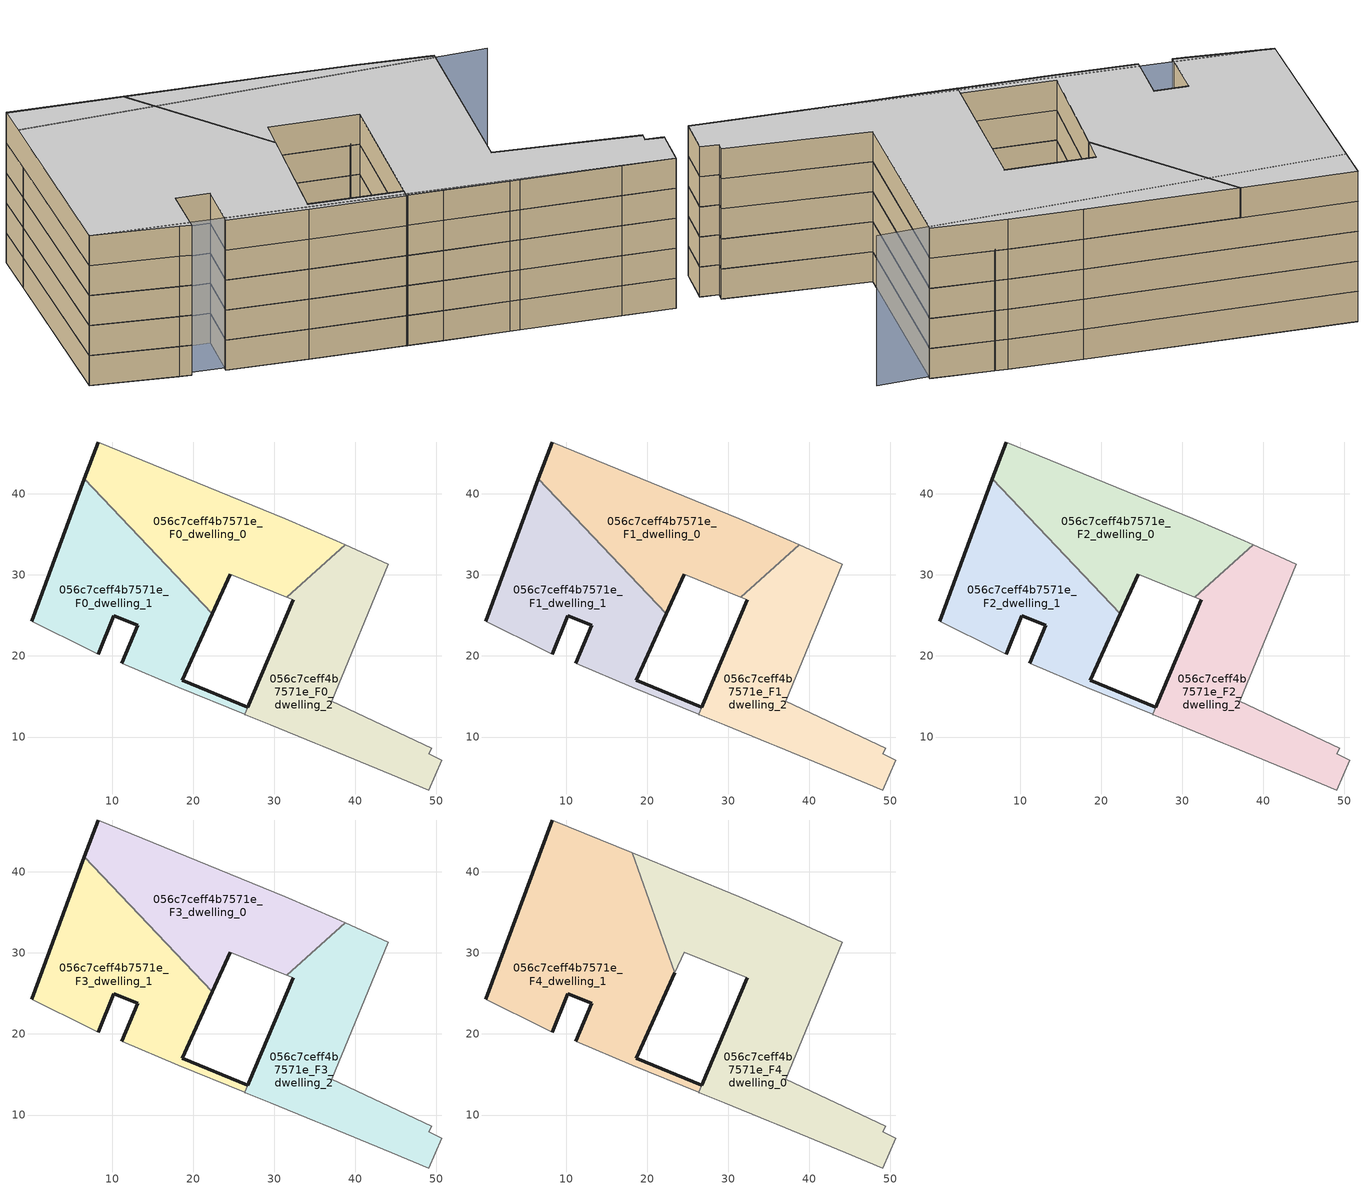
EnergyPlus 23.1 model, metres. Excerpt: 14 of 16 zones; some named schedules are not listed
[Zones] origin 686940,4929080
056c7ceff4b7571e_F0_dwelling_0
 floor ground (EU_floor_Construction): 31.53,27.25 38.76,33.74 37.65,34.25 31.34,36.94 8.24,46.42 6.55,41.87 22.34,25.22 24.55,30.08 z0
 wall outside (EU_wall_Construction): 24.55,30.08 22.34,25.22 / 6.55,41.87 8.24,46.42 z0:3
 wall adiabatic (EU_wall_Construction): 8.24,46.42 31.34,36.94 37.65,34.25 38.76,33.74 31.53,27.25 24.55,30.08 z0:3
 wall to 056c7ceff4b7571e_F0_dwelling_1 (EU_wall_Construction): 22.34,25.22 6.55,41.87 z0:3
056c7ceff4b7571e_F0_dwelling_1
 floor ground (EU_floor_Construction): 26.35,12.78 26.71,13.65 18.61,17.01 22.34,25.22 6.55,41.87 0.04,24.32 7.27,20.73 8.27,20.23 10.17,24.99 13.15,23.78 11.16,19.1 18.13,16.15 z0
 wall outside (EU_wall_Construction): 11.16,19.1 13.15,23.78 10.17,24.99 8.27,20.23 / 0.04,24.32 6.55,41.87 / 22.34,25.22 18.61,17.01 26.71,13.65 z0:3
 wall adiabatic (EU_wall_Construction): 8.27,20.23 7.27,20.73 0.04,24.32 / 26.35,12.78 18.13,16.15 11.16,19.1 z0:3
 wall to 056c7ceff4b7571e_F0_dwelling_2 (EU_wall_Construction): 26.71,13.65 26.35,12.78 z0:3
056c7ceff4b7571e_F0_dwelling_2
 floor ground (EU_floor_Construction): 49.07,3.46 50.68,7.16 49.09,7.92 49.42,8.62 37.08,14.41 44.09,31.3 38.76,33.74 31.53,27.25 32.31,26.94 26.85,13.95 26.71,13.65 26.36,12.78 26.44,12.75 29.5,11.49 35.06,9.22 35.96,8.85 44.5,5.36 z0
 wall outside (EU_wall_Construction): 26.72,13.65 26.85,13.95 32.31,26.94 z0:3; 26.72,13.65,3 26.71,13.65,0 26.72,13.65,0
 wall adiabatic (EU_wall_Construction): 32.31,26.94 31.53,27.25 38.76,33.74 44.09,31.3 37.08,14.41 49.42,8.62 49.09,7.92 50.68,7.16 49.07,3.46 44.5,5.36 35.96,8.85 35.06,9.22 29.5,11.49 26.44,12.75 26.36,12.78 z0:3; 26.35,12.78,3 26.36,12.78,0 26.35,12.78,0
056c7ceff4b7571e_F1_dwelling_0
 floor to 056c7ceff4b7571e_F0_dwelling_0 (EU_floor_Construction): 31.53,27.25 38.76,33.74 37.65,34.25 31.34,36.94 8.24,46.42 6.55,41.87 22.34,25.22 24.55,30.08 z3
 wall outside (EU_wall_Construction): 24.55,30.08 22.34,25.22 / 6.55,41.87 8.24,46.42 z3:6
 wall adiabatic (EU_wall_Construction): 8.24,46.42 31.34,36.94 37.65,34.25 38.76,33.74 31.53,27.25 24.55,30.08 z3:6
 wall to 056c7ceff4b7571e_F1_dwelling_1 (EU_wall_Construction): 22.34,25.22 6.55,41.87 z3:6
056c7ceff4b7571e_F1_dwelling_1
 floor to 056c7ceff4b7571e_F0_dwelling_1 (EU_floor_Construction): 26.35,12.78 26.71,13.65 18.61,17.01 22.34,25.22 6.55,41.87 0.04,24.32 7.27,20.73 8.27,20.23 10.17,24.99 13.15,23.78 11.16,19.1 18.13,16.15 z3
 wall outside (EU_wall_Construction): 11.16,19.1 13.15,23.78 10.17,24.99 8.27,20.23 / 0.04,24.32 6.55,41.87 / 22.34,25.22 18.61,17.01 26.71,13.65 z3:6
 wall adiabatic (EU_wall_Construction): 8.27,20.23 7.27,20.73 0.04,24.32 / 26.35,12.78 18.13,16.15 11.16,19.1 z3:6
 wall to 056c7ceff4b7571e_F1_dwelling_2 (EU_wall_Construction): 26.71,13.65 26.35,12.78 z3:6
056c7ceff4b7571e_F1_dwelling_2
 floor to 056c7ceff4b7571e_F0_dwelling_2 (EU_floor_Construction): 49.07,3.46 50.68,7.16 49.09,7.92 49.42,8.62 37.08,14.41 44.09,31.3 38.76,33.74 31.53,27.25 32.31,26.94 26.85,13.95 26.71,13.65 26.36,12.78 26.44,12.75 29.5,11.49 35.06,9.22 35.96,8.85 44.5,5.36 z3
 wall outside (EU_wall_Construction): 26.72,13.65 26.85,13.95 32.31,26.94 z3:6; 26.72,13.65,6 26.71,13.65,3 26.72,13.65,3
 wall adiabatic (EU_wall_Construction): 32.31,26.94 31.53,27.25 38.76,33.74 44.09,31.3 37.08,14.41 49.42,8.62 49.09,7.92 50.68,7.16 49.07,3.46 44.5,5.36 35.96,8.85 35.06,9.22 29.5,11.49 26.44,12.75 26.36,12.78 z3:6; 26.35,12.78,6 26.36,12.78,3 26.35,12.78,3
056c7ceff4b7571e_F2_dwelling_0
 floor to 056c7ceff4b7571e_F1_dwelling_0 (EU_floor_Construction): 31.53,27.25 38.76,33.74 37.65,34.25 31.34,36.94 8.24,46.42 6.55,41.87 22.34,25.22 24.55,30.08 z6
 wall outside (EU_wall_Construction): 24.55,30.08 22.34,25.22 / 6.55,41.87 8.24,46.42 z6:9
 wall adiabatic (EU_wall_Construction): 8.24,46.42 31.34,36.94 37.65,34.25 38.76,33.74 31.53,27.25 24.55,30.08 z6:9
 wall to 056c7ceff4b7571e_F2_dwelling_1 (EU_wall_Construction): 22.34,25.22 6.55,41.87 z6:9
056c7ceff4b7571e_F2_dwelling_1
 floor to 056c7ceff4b7571e_F1_dwelling_1 (EU_floor_Construction): 26.35,12.78 26.71,13.65 18.61,17.01 22.34,25.22 6.55,41.87 0.04,24.32 7.27,20.73 8.27,20.23 10.17,24.99 13.15,23.78 11.16,19.1 18.13,16.15 z6
 wall outside (EU_wall_Construction): 11.16,19.1 13.15,23.78 10.17,24.99 8.27,20.23 / 0.04,24.32 6.55,41.87 / 22.34,25.22 18.61,17.01 26.71,13.65 z6:9
 wall adiabatic (EU_wall_Construction): 8.27,20.23 7.27,20.73 0.04,24.32 / 26.35,12.78 18.13,16.15 11.16,19.1 z6:9
 wall to 056c7ceff4b7571e_F2_dwelling_2 (EU_wall_Construction): 26.71,13.65 26.35,12.78 z6:9
056c7ceff4b7571e_F2_dwelling_2
 floor to 056c7ceff4b7571e_F1_dwelling_2 (EU_floor_Construction): 49.07,3.46 50.68,7.16 49.09,7.92 49.42,8.62 37.08,14.41 44.09,31.3 38.76,33.74 31.53,27.25 32.31,26.94 26.85,13.95 26.71,13.65 26.36,12.78 26.44,12.75 29.5,11.49 35.06,9.22 35.96,8.85 44.5,5.36 z6
 wall outside (EU_wall_Construction): 26.72,13.65 26.85,13.95 32.31,26.94 z6:9; 26.72,13.65,9 26.71,13.65,6 26.72,13.65,6
 wall adiabatic (EU_wall_Construction): 32.31,26.94 31.53,27.25 38.76,33.74 44.09,31.3 37.08,14.41 49.42,8.62 49.09,7.92 50.68,7.16 49.07,3.46 44.5,5.36 35.96,8.85 35.06,9.22 29.5,11.49 26.44,12.75 26.36,12.78 z6:9; 26.35,12.78,9 26.36,12.78,6 26.35,12.78,6
056c7ceff4b7571e_F3_dwelling_0
 floor to 056c7ceff4b7571e_F2_dwelling_0 (EU_floor_Construction): 31.53,27.25 38.76,33.74 37.65,34.25 31.34,36.94 8.24,46.42 6.55,41.87 22.34,25.22 24.55,30.08 z9
 wall outside (EU_wall_Construction): 24.55,30.08 22.34,25.22 / 6.55,41.87 8.24,46.42 z9:12
 wall adiabatic (EU_wall_Construction): 8.24,46.42 31.34,36.94 37.65,34.25 38.76,33.74 31.53,27.25 24.55,30.08 z9:12
 wall to 056c7ceff4b7571e_F3_dwelling_1 (EU_wall_Construction): 22.34,25.22 6.55,41.87 z9:12
 roof outside (EU_roof_Construction): 18.12,42.36 23.4,27.54 22.34,25.22 6.55,41.87 8.24,46.42 z12
056c7ceff4b7571e_F3_dwelling_1
 floor to 056c7ceff4b7571e_F2_dwelling_1 (EU_floor_Construction): 26.35,12.78 26.71,13.65 18.61,17.01 22.34,25.22 6.55,41.87 0.04,24.32 7.27,20.73 8.27,20.23 10.17,24.99 13.15,23.78 11.16,19.1 18.13,16.15 z9
 wall outside (EU_wall_Construction): 11.16,19.1 13.15,23.78 10.17,24.99 8.27,20.23 / 0.04,24.32 6.55,41.87 / 22.34,25.22 18.61,17.01 26.71,13.65 z9:12
 wall adiabatic (EU_wall_Construction): 8.27,20.23 7.27,20.73 0.04,24.32 / 26.35,12.78 18.13,16.15 11.16,19.1 z9:12
 wall to 056c7ceff4b7571e_F3_dwelling_2 (EU_wall_Construction): 26.71,13.65 26.35,12.78 z9:12
 roof outside (EU_roof_Construction): 22.34,25.22 18.61,17.01 26.71,13.65 26.35,12.78 18.13,16.15 11.16,19.1 13.15,23.78 10.17,24.99 8.27,20.23 7.27,20.73 0.04,24.32 6.55,41.87 z12
056c7ceff4b7571e_F3_dwelling_2
 floor to 056c7ceff4b7571e_F2_dwelling_2 (EU_floor_Construction): 49.07,3.46 50.68,7.16 49.09,7.92 49.42,8.62 37.08,14.41 44.09,31.3 38.76,33.74 31.53,27.25 32.31,26.94 26.85,13.95 26.71,13.65 26.36,12.78 26.44,12.75 29.5,11.49 35.06,9.22 35.96,8.85 44.5,5.36 z9
 wall outside (EU_wall_Construction): 26.72,13.65 26.85,13.95 32.31,26.94 z9:12; 26.72,13.65,12 26.71,13.65,9 26.72,13.65,9
 wall adiabatic (EU_wall_Construction): 32.31,26.94 31.53,27.25 38.76,33.74 44.09,31.3 37.08,14.41 49.42,8.62 49.09,7.92 50.68,7.16 49.07,3.46 44.5,5.36 35.96,8.85 35.06,9.22 29.5,11.49 26.44,12.75 26.36,12.78 z9:12; 26.35,12.78,12 26.36,12.78,9 26.35,12.78,9
056c7ceff4b7571e_F4_dwelling_0
 floor to 056c7ceff4b7571e_F3_dwelling_0 (EU_floor_Construction): 38.76,33.74 37.65,34.25 31.34,36.94 18.12,42.36 23.4,27.54 24.55,30.08 31.53,27.25 z12
 floor to 056c7ceff4b7571e_F3_dwelling_2 (EU_floor_Construction): 49.07,3.46 50.68,7.16 49.09,7.92 49.42,8.62 37.08,14.41 44.09,31.3 38.76,33.74 31.53,27.25 32.31,26.94 26.85,13.95 26.72,13.65 26.54,13.22 26.36,12.78 26.44,12.75 29.5,11.49 35.06,9.22 35.96,8.85 44.5,5.36 z12
 wall outside (EU_wall_Construction): 26.72,13.65 32.31,26.94 z12:15; 26.72,13.65,15 26.71,13.65,12 26.72,13.65,12
 wall adiabatic (EU_wall_Construction): 32.31,26.94 24.55,30.08 23.4,27.54 18.12,42.36 31.34,36.94 37.65,34.25 44.09,31.3 37.08,14.41 49.42,8.62 49.09,7.92 50.68,7.16 49.07,3.46 44.5,5.36 35.96,8.85 35.06,9.22 29.5,11.49 26.44,12.75 26.36,12.78 z12:15; 26.35,12.78,15 26.36,12.78,12 26.35,12.78,12
 wall to 056c7ceff4b7571e_F4_dwelling_1 (EU_wall_Construction): 26.35,12.78 26.71,13.65 z12:15
 ceiling to 056c7ceff4b7571e_F5_dwelling_0 (EU_floor_Construction): 44.09,31.3 37.08,14.41 49.42,8.62 49.09,7.92 50.68,7.16 49.07,3.46 44.5,5.36 35.96,8.85 35.06,9.22 29.5,11.49 26.44,12.75 26.35,12.78 26.72,13.65 32.31,26.94 24.55,30.08 23.4,27.54 18.12,42.36 31.34,36.94 37.65,34.25 z15
056c7ceff4b7571e_F4_dwelling_1
 floor outside (EU_floor_Construction): 18.12,42.36 23.4,27.54 22.34,25.22 6.55,41.87 8.24,46.42 z12; 22.34,25.22 18.61,17.01 26.71,13.65 26.35,12.78 18.13,16.15 11.16,19.1 13.15,23.78 10.17,24.99 8.27,20.23 7.27,20.73 0.04,24.32 6.55,41.87 z12
 wall outside (EU_wall_Construction): 0.04,24.32 8.24,46.42 / 23.4,27.54 18.61,17.01 26.71,13.65 / 11.16,19.1 13.15,23.78 10.17,24.99 8.27,20.23 z12:15
 wall adiabatic (EU_wall_Construction): 8.27,20.23 7.27,20.73 0.04,24.32 / 8.24,46.42 18.12,42.36 23.4,27.54 / 26.35,12.78 18.13,16.15 11.16,19.1 z12:15
 ceiling to 056c7ceff4b7571e_F5_dwelling_1 (EU_floor_Construction): 18.12,42.36 23.4,27.54 18.61,17.01 26.71,13.65 26.35,12.78 18.13,16.15 11.16,19.1 13.15,23.78 10.17,24.99 8.27,20.23 7.27,20.73 0.04,24.32 8.24,46.42 z15
shading: 0.04,24.32 49.07,3.46 / 48.55,29.43 7.18,43.24 z0:15
[Building]
EU S2 Campaign: North Axis=0; Terrain=City; Solar Distribution=FullExterior
[Site:Location]
Bologna: Latitude=44.5; Longitude=11.25; Time Zone=1; Elevation=37
[SizingPeriod:WeatherFileDays]
AnnualSizingPeriod: Begin Month=1; Begin Day of Month=1; End Month=12; End Day of Month=31; Day of Week for Start Day=Monday; Use Weather File Daylight Saving Period=No; Use Weather File Rain and Snow Indicators=No
[MATERIAL]
EU_InternalMass_Material: Roughness=MediumRough; Thickness=0.1; Conductivity=1; Density=1800; Specific Heat=900; Thermal Absorptance=0.9; Solar Absorptance=0.7; Visible Absorptance=0.7
[MATERIAL:NOMASS] Roughness=MediumRough; Thermal Absorptance=0.9; Solar Absorptance=0.7; Visible Absorptance=0.7
Name | Thermal Resistance
EU_wall_NoMass | 0.905828
EU_roof_NoMass | 0.37593
EU_floor_NoMass | 0.67114
[CONSTRUCTION]
EU_wall_Construction: EU_wall_NoMass
EU_roof_Construction: EU_roof_NoMass
EU_floor_Construction: EU_floor_NoMass
EU_InternalMass_Construction: EU_InternalMass_Material
[ZONE] Type=1; Multiplier=1; Ceiling Height=autocalculate; Floor Area=autocalculate; Part of Total Floor Area=Yes
Name | Volume
056c7ceff4b7571e_F0_dwelling_0; 056c7ceff4b7571e_F1_dwelling_0; 056c7ceff4b7571e_F2_dwelling_0; 056c7ceff4b7571e_F3_dwelling_0 | 864.883
056c7ceff4b7571e_F4_dwelling_0 | 1311.28
056c7ceff4b7571e_F0_dwelling_1 | 863.376
056c7ceff4b7571e_F1_dwelling_1; 056c7ceff4b7571e_F2_dwelling_1; 056c7ceff4b7571e_F3_dwelling_1 | 863.379
056c7ceff4b7571e_F4_dwelling_1 | 1283.36
056c7ceff4b7571e_F0_dwelling_2 | 866.408
056c7ceff4b7571e_F1_dwelling_2; 056c7ceff4b7571e_F2_dwelling_2; 056c7ceff4b7571e_F3_dwelling_2 | 866.406
[INTERNALMASS] Construction=EU_InternalMass_Construction
Name | Zone or ZoneList | Surface Area
056c7ceff4b7571e_F0_dwelling_0_EU_InternalMass | 056c7ceff4b7571e_F0_dwelling_0 | 288.294
056c7ceff4b7571e_F0_dwelling_1_EU_InternalMass | 056c7ceff4b7571e_F0_dwelling_1 | 287.793
056c7ceff4b7571e_F0_dwelling_2_EU_InternalMass | 056c7ceff4b7571e_F0_dwelling_2 | 288.804
056c7ceff4b7571e_F1_dwelling_0_EU_InternalMass | 056c7ceff4b7571e_F1_dwelling_0 | 288.294
056c7ceff4b7571e_F1_dwelling_1_EU_InternalMass | 056c7ceff4b7571e_F1_dwelling_1 | 287.793
056c7ceff4b7571e_F1_dwelling_2_EU_InternalMass | 056c7ceff4b7571e_F1_dwelling_2 | 288.804
056c7ceff4b7571e_F2_dwelling_0_EU_InternalMass | 056c7ceff4b7571e_F2_dwelling_0 | 288.294
056c7ceff4b7571e_F2_dwelling_1_EU_InternalMass | 056c7ceff4b7571e_F2_dwelling_1 | 287.793
056c7ceff4b7571e_F2_dwelling_2_EU_InternalMass | 056c7ceff4b7571e_F2_dwelling_2 | 288.804
056c7ceff4b7571e_F3_dwelling_0_EU_InternalMass | 056c7ceff4b7571e_F3_dwelling_0 | 288.294
056c7ceff4b7571e_F3_dwelling_1_EU_InternalMass | 056c7ceff4b7571e_F3_dwelling_1 | 287.793
056c7ceff4b7571e_F3_dwelling_2_EU_InternalMass | 056c7ceff4b7571e_F3_dwelling_2 | 288.804
056c7ceff4b7571e_F4_dwelling_0_EU_InternalMass | 056c7ceff4b7571e_F4_dwelling_0 | 437.104
056c7ceff4b7571e_F4_dwelling_1_EU_InternalMass | 056c7ceff4b7571e_F4_dwelling_1 | 427.788
[OTHEREQUIPMENT] Fuel Type=Electricity; Design Level Calculation Method=Watts/Area; Power per Zone Floor Area=1; Fraction Latent=0; Fraction Radiant=0; Fraction Lost=0; Carbon Dioxide Generation Rate=0; EndUse Subcategory=EU_Step8_InternalGains
Name | Zone or ZoneList or Space or SpaceList | Schedule
EU_Step8_InternalGain_056c7ceff4b7571e_F0_dwelling_0_f000 | 056c7ceff4b7571e_F0_dwelling_0 | EU_Step8_GainSchedule_056c7ceff4b7571e_F0_dwelling_0_f000
EU_Step8_InternalGain_056c7ceff4b7571e_F0_dwelling_1_f000 | 056c7ceff4b7571e_F0_dwelling_1 | EU_Step8_GainSchedule_056c7ceff4b7571e_F0_dwelling_1_f000
EU_Step8_InternalGain_056c7ceff4b7571e_F0_dwelling_2_f000 | 056c7ceff4b7571e_F0_dwelling_2 | EU_Step8_GainSchedule_056c7ceff4b7571e_F0_dwelling_2_f000
EU_Step8_InternalGain_056c7ceff4b7571e_F1_dwelling_0_f000 | 056c7ceff4b7571e_F1_dwelling_0 | EU_Step8_GainSchedule_056c7ceff4b7571e_F1_dwelling_0_f000
EU_Step8_InternalGain_056c7ceff4b7571e_F1_dwelling_1_f000 | 056c7ceff4b7571e_F1_dwelling_1 | EU_Step8_GainSchedule_056c7ceff4b7571e_F1_dwelling_1_f000
EU_Step8_InternalGain_056c7ceff4b7571e_F1_dwelling_2_f000 | 056c7ceff4b7571e_F1_dwelling_2 | EU_Step8_GainSchedule_056c7ceff4b7571e_F1_dwelling_2_f000
EU_Step8_InternalGain_056c7ceff4b7571e_F2_dwelling_0_f000 | 056c7ceff4b7571e_F2_dwelling_0 | EU_Step8_GainSchedule_056c7ceff4b7571e_F2_dwelling_0_f000
EU_Step8_InternalGain_056c7ceff4b7571e_F2_dwelling_1_f000 | 056c7ceff4b7571e_F2_dwelling_1 | EU_Step8_GainSchedule_056c7ceff4b7571e_F2_dwelling_1_f000
EU_Step8_InternalGain_056c7ceff4b7571e_F2_dwelling_2_f000 | 056c7ceff4b7571e_F2_dwelling_2 | EU_Step8_GainSchedule_056c7ceff4b7571e_F2_dwelling_2_f000
EU_Step8_InternalGain_056c7ceff4b7571e_F3_dwelling_0_f000 | 056c7ceff4b7571e_F3_dwelling_0 | EU_Step8_GainSchedule_056c7ceff4b7571e_F3_dwelling_0_f000
EU_Step8_InternalGain_056c7ceff4b7571e_F3_dwelling_1_f000 | 056c7ceff4b7571e_F3_dwelling_1 | EU_Step8_GainSchedule_056c7ceff4b7571e_F3_dwelling_1_f000
EU_Step8_InternalGain_056c7ceff4b7571e_F3_dwelling_2_f000 | 056c7ceff4b7571e_F3_dwelling_2 | EU_Step8_GainSchedule_056c7ceff4b7571e_F3_dwelling_2_f000
EU_Step8_InternalGain_056c7ceff4b7571e_F4_dwelling_0_f000 | 056c7ceff4b7571e_F4_dwelling_0 | EU_Step8_GainSchedule_056c7ceff4b7571e_F4_dwelling_0_f000
EU_Step8_InternalGain_056c7ceff4b7571e_F4_dwelling_1_f000 | 056c7ceff4b7571e_F4_dwelling_1 | EU_Step8_GainSchedule_056c7ceff4b7571e_F4_dwelling_1_f000
[ZONEVENTILATION:DESIGNFLOWRATE] Schedule=EU_AlwaysOn; Design Flow Rate Calculation Method=AirChanges/Hour; Air Changes per Hour=0.73129; Ventilation Type=Natural; Fan Pressure Rise=0; Fan Total Efficiency=1; Constant Term Coefficient=1; Temperature Term Coefficient=0; Velocity Term Coefficient=0; Velocity Squared Term Coefficient=0; Minimum Indoor Temperature=-100; Maximum Indoor Temperature=100; Delta Temperature=-100; Minimum Outdoor Temperature=-100; Maximum Outdoor Temperature=100; Maximum Wind Speed=40
Name | Zone or ZoneList or Space or SpaceList
EU_ConstantAir_056c7ceff4b7571e_F0_dwelling_0 | 056c7ceff4b7571e_F0_dwelling_0
EU_ConstantAir_056c7ceff4b7571e_F0_dwelling_1 | 056c7ceff4b7571e_F0_dwelling_1
EU_ConstantAir_056c7ceff4b7571e_F0_dwelling_2 | 056c7ceff4b7571e_F0_dwelling_2
EU_ConstantAir_056c7ceff4b7571e_F1_dwelling_0 | 056c7ceff4b7571e_F1_dwelling_0
EU_ConstantAir_056c7ceff4b7571e_F1_dwelling_1 | 056c7ceff4b7571e_F1_dwelling_1
EU_ConstantAir_056c7ceff4b7571e_F1_dwelling_2 | 056c7ceff4b7571e_F1_dwelling_2
EU_ConstantAir_056c7ceff4b7571e_F2_dwelling_0 | 056c7ceff4b7571e_F2_dwelling_0
EU_ConstantAir_056c7ceff4b7571e_F2_dwelling_1 | 056c7ceff4b7571e_F2_dwelling_1
EU_ConstantAir_056c7ceff4b7571e_F2_dwelling_2 | 056c7ceff4b7571e_F2_dwelling_2
EU_ConstantAir_056c7ceff4b7571e_F3_dwelling_0 | 056c7ceff4b7571e_F3_dwelling_0
EU_ConstantAir_056c7ceff4b7571e_F3_dwelling_1 | 056c7ceff4b7571e_F3_dwelling_1
EU_ConstantAir_056c7ceff4b7571e_F3_dwelling_2 | 056c7ceff4b7571e_F3_dwelling_2
EU_ConstantAir_056c7ceff4b7571e_F4_dwelling_0 | 056c7ceff4b7571e_F4_dwelling_0
EU_ConstantAir_056c7ceff4b7571e_F4_dwelling_1 | 056c7ceff4b7571e_F4_dwelling_1
[HVACTEMPLATE:THERMOSTAT] Constant Heating Setpoint=20; Constant Cooling Setpoint=50
EU_HeatOnly_056c7ceff4b7571e_F0_dwelling_0; EU_HeatOnly_056c7ceff4b7571e_F0_dwelling_1; EU_HeatOnly_056c7ceff4b7571e_F0_dwelling_2; EU_HeatOnly_056c7ceff4b7571e_F1_dwelling_0; EU_HeatOnly_056c7ceff4b7571e_F1_dwelling_1; EU_HeatOnly_056c7ceff4b7571e_F1_dwelling_2; EU_HeatOnly_056c7ceff4b7571e_F2_dwelling_0; EU_HeatOnly_056c7ceff4b7571e_F2_dwelling_1; EU_HeatOnly_056c7ceff4b7571e_F2_dwelling_2; EU_HeatOnly_056c7ceff4b7571e_F3_dwelling_0; EU_HeatOnly_056c7ceff4b7571e_F3_dwelling_1; EU_HeatOnly_056c7ceff4b7571e_F3_dwelling_2; EU_HeatOnly_056c7ceff4b7571e_F4_dwelling_0
